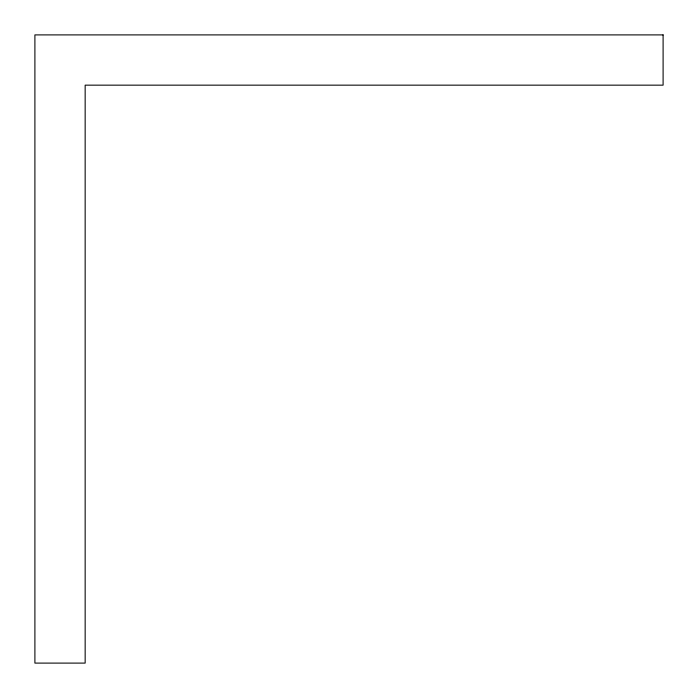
<?xml version="1.0" encoding="UTF-8"?>
<svg xmlns="http://www.w3.org/2000/svg" width="698" height="698" viewBox="0 0 698 698"><rect width="100%" height="100%" fill="white"/><g stroke="black" fill="none" stroke-linecap="round" stroke-linejoin="round"><path stroke-width="1.05" d="M663.1 34.9L34.9 34.9L34.9 663.1L85.156 663.1L85.156 85.156L663.1 85.156L663.1 34.9"/></g></svg>
